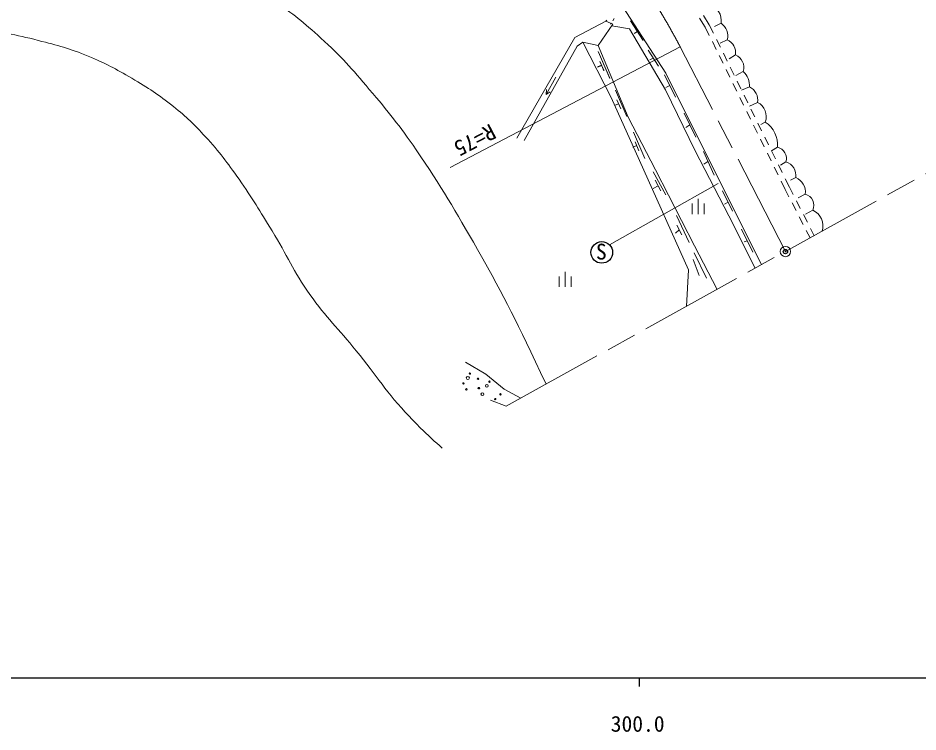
# Model space of a CAD drawing. Units: millimetres, scale not verified. Extents: x 40000 to 680000, y 20000 to 380000.
# Drawn here: x 296076 to 400311, y 198715 to 281364 of the extents above; entities that cross this region are included whole.
import ezdxf
from ezdxf.enums import TextEntityAlignment as Align

# ---------------------------------------------------------------- set-up
doc = ezdxf.new("R2010")
doc.units = ezdxf.units.MM
doc.header["$LTSCALE"] = 1000
doc.header["$PDMODE"] = 32
doc.header["$PDSIZE"] = 500
doc.linetypes.add('CHAIN', pattern=[18.5, 12, -1.5, 3.5, -1.5])
for name, color, linetype, lineweight in [('M-BGD', 7, 'Continuous', 13), ('M-BMK', 2, 'CHAIN', 13), ('M-BMK-SRVR', 3, 'Continuous', 13), ('M-STR-HTXT', 7, 'Continuous', 13), ('M-TTL-BAND', 7, 'Continuous', 25)]:
    doc.layers.add(name, color=color, linetype=linetype, lineweight=lineweight)
doc.layers.add('M-OTRS', color=6, linetype='Continuous')
doc.styles.add('ＭＳ ゴシック', font='')
doc.styles.get('ＭＳ ゴシック').set_extended_font_data('MS Gothic')

msp = doc.modelspace()

# ---------------------------------------------------------------- linework, layer by layer
at = {"layer": 'M-BGD'}
for p, q in [((375451, 281660), (376143, 280588)), ((364175, 280988), (364261, 281124)), ((364707, 280649), (364794, 280785)), ((364955, 281038), (365116, 281291)), ((367033, 281055), (368500, 278755)), ((374994, 281350), (375662, 280315)), ((376143, 280588), (376626, 279607)), ((377497, 280749), (376730, 280367)), ((367826, 279811), (367457, 279586)), ((375662, 280315), (376139, 279347)), ((376493, 278630), (376935, 277733)), ((376980, 278890), (377422, 277993)), ((378200, 278829), (377398, 278464)), ((363281, 277473), (364603, 274417)), ((363300, 277428), (364623, 274372)), ((369053, 277632), (370242, 275802)), ((377776, 277275), (378218, 276379)), ((363464, 276348), (363909, 275313)), ((363484, 276303), (363929, 275268)), ((369656, 276705), (369265, 276516)), ((377289, 277015), (377731, 276118)), ((379162, 277083), (378434, 276637)), ((363654, 275907), (363195, 275714)), ((363673, 275862), (363214, 275669)), ((378085, 275401), (378528, 274504)), ((378572, 275661), (379015, 274764)), ((357236, 272521), (358379, 274500)), ((370964, 274803), (372218, 272192)), ((380076, 275173), (379231, 274700)), ((371559, 273563), (371088, 273337)), ((378881, 273787), (379324, 272890)), ((379368, 274047), (379811, 273150)), ((380796, 273378), (379878, 273014)), ((357236, 272521), (357270, 273079)), ((357236, 272521), (357703, 272829)), ((365260, 273011), (366582, 269956)), ((379678, 272172), (380120, 271275)), ((380165, 272432), (380607, 271536)), ((365633, 271446), (365174, 271252)), ((365443, 271887), (365888, 270851)), ((381736, 271593), (380786, 271172)), ((373232, 270362), (374588, 267551)), ((380474, 270558), (380916, 269661)), ((380961, 270818), (381403, 269921)), ((373883, 269013), (373407, 268680)), ((381270, 268943), (381712, 268047)), ((381757, 269204), (382199, 268307)), ((382621, 269323), (382097, 269032)), ((367370, 268164), (368692, 265109)), ((367553, 267040), (367998, 266005)), ((382066, 267329), (382508, 266432)), ((382553, 267589), (382996, 266693)), ((367743, 266599), (367283, 266406)), ((375459, 265895), (376714, 263153)), ((384054, 266396), (383336, 266003)), ((383349, 265975), (383792, 265078)), ((382862, 265715), (383305, 264818)), ((375984, 264748), (375503, 264444)), ((383658, 264100), (384101, 263204)), ((384146, 264361), (384588, 263464)), ((385014, 264719), (384396, 264346)), ((369645, 263568), (371096, 260878)), ((384942, 262746), (385425, 261766)), ((386144, 262883), (385535, 262575)), ((364596, 255089), (377171, 262211)), ((370219, 261951), (369623, 261629)), ((369886, 262598), (370520, 261366)), ((384455, 262486), (384932, 261518)), ((385425, 261766), (385857, 260923)), ((377680, 261371), (378833, 258991)), ((384932, 261518), (385365, 260674)), ((387259, 260975), (386421, 260540)), ((374157, 258668), (374157, 259893)), ((374857, 258668), (374857, 260418)), ((375557, 258668), (375557, 259893)), ((378313, 260064), (377890, 259821)), ((385730, 259962), (386185, 259072)), ((386222, 260211), (386678, 259321)), ((387042, 258609), (387498, 257719)), ((388130, 259120), (387296, 258675)), ((372342, 258489), (373808, 255390)), ((386550, 258360), (387006, 257470)), ((379869, 256913), (381172, 254262)), ((387371, 256758), (387804, 255913)), ((387863, 257007), (388295, 256165)), ((380522, 255585), (380195, 255439)), ((374281, 253392), (374963, 251570)), ((374393, 254186), (375806, 251235)), ((358734, 250233), (358734, 251458)), ((359434, 250233), (359434, 251983)), ((360134, 250233), (360134, 251458)), ((352612, 236426), (350789, 237119))]:
    msp.add_line(p, q, dxfattribs=at)
for points in [[(350215, 301321), (354576, 296961), (361100, 290448), (366992, 281354), (371098, 274964), (382189, 252804)], [(353835, 267442), (360562, 279089), (364175, 280988), (364984, 280667), (363277, 278185)], [(364851, 280474), (366893, 280126), (371050, 273068), (374509, 265975), (378384, 258482), (381451, 252395)], [(363277, 278185), (361490, 278576), (360842, 278100), (354706, 267176)], [(373488, 247986), (373728, 252213), (368068, 264878), (364786, 272170), (361490, 278576)], [(363277, 278185), (366759, 269869), (369897, 263784), (374411, 254973), (377044, 249955)], [(372371, 257366), (372940, 256272), (372648, 256834), (372211, 256454)], [(354301, 237361), (352391, 238405), (350262, 240133), (347923, 241524)]]:
    msp.add_lwpolyline(points, dxfattribs=at)
at = {"layer": 'M-BGD', "lineweight": 25}
msp.add_circle((363688, 254230), 1250, dxfattribs=at)
at = {"layer": 'M-BGD'}
for centre, radius in [((348171, 239693), 181), ((348411, 240206), 84.9), ((347670, 239066), 84.9), ((349356, 239598), 84.9), ((350369, 238778), 150), ((350679, 239265), 84.9), ((348001, 238375), 84.9), ((349412, 238525), 84.9), ((349480, 238525), 84.9), ((349858, 237823), 169), ((351955, 237800), 84.9), ((351349, 237253), 84.9)]:
    msp.add_circle(centre, radius, dxfattribs=at)
for centre, radius, start, end in [((375677, 281093), 1852, 349.28576, 77.3542), ((376664, 279356), 1623, 341.08238, 59.1147), ((377644, 277385), 1548, 348.74947, 68.97055), ((378592, 275637), 1554, 342.66104, 68.48035), ((378477, 273490), 2322, 357.24478, 46.47994), ((380084, 271864), 1674, 350.68433, 64.82396), ((380911, 269963), 1826, 339.47173, 63.14396), ((380808, 266621), 3254, 356.02357, 56.12904), ((383740, 265102), 1331, 343.26936, 76.35897), ((384490, 263131), 1673, 351.47086, 71.74414), ((385466, 261207), 1808, 352.63123, 67.9555), ((386912, 259680), 1341, 335.29112, 75.01305), ((387313, 257305), 1990, 341.96409, 65.76088)]:
    msp.add_arc(centre, radius, start, end, dxfattribs=at)
for points, knots in [([(263931, 331660), (265187, 331573), (265597, 331527), (266657, 331626), (267483, 331703), (267939, 331805), (268752, 331973), (269714, 332172), (270226, 332409), (271194, 332580), (272491, 332811), (273235, 332821), (274541, 332990), (276126, 333194), (277030, 333220), (278594, 333547), (280453, 333937), (281457, 334316), (283268, 334886), (284860, 335388), (285723, 335757), (287318, 336248), (289506, 336922), (290738, 337296), (292976, 337780), (294572, 338124), (295480, 338288), (297107, 338413), (298676, 338533), (299562, 338412), (301136, 338425), (303242, 338443), (304423, 338550), (306528, 338500), (308595, 338450), (309745, 338260), (311809, 338153), (313663, 338056), (314708, 338132), (316557, 337979), (318164, 337846), (319053, 337665), (320648, 337434), (322676, 337139), (323838, 337087), (325830, 336603), (327443, 336211), (328261, 335709), (329821, 335140), (331994, 334348), (333262, 334032), (335387, 333120), (337726, 332116), (339010, 331479), (341222, 330222), (342907, 329264), (343835, 328693), (345428, 327588), (346270, 327004), (346749, 326680), (347517, 326003), (348358, 325263), (348732, 324746), (349494, 323925), (350450, 322894), (351007, 322334), (351909, 321255), (352781, 320209), (353177, 319550), (353966, 318441), (355487, 316301), (356293, 315071), (357797, 312919), (359797, 310057), (360851, 308405), (362939, 305607), (363598, 304724), (363942, 304204), (364688, 303394), (365256, 302777), (365590, 302428), (366283, 301956), (367405, 301193), (368127, 300912), (369358, 300344), (370577, 299782), (371258, 299454), (372519, 298993), (374740, 298181), (375998, 297744), (378296, 297183), (380205, 296717), (381305, 296595), (383229, 296192), (385631, 295688), (386989, 295454), (389366, 294840), (391521, 294284), (392766, 294057), (394832, 293229), (396326, 292630), (397099, 292150), (398539, 291431), (399513, 290945), (400119, 290769), (401018, 290155), (402544, 289111), (403228, 288266), (404365, 286808), (405223, 285708), (405660, 285019), (406138, 283708), (406519, 282664), (406642, 282031), (406722, 280922), (406802, 279813), (406800, 279179), (406658, 278077), (406560, 277308), (406285, 276923), (406122, 276165), (405820, 274761), (405680, 273966), (405510, 272540), (405368, 271344), (405280, 270669), (405279, 269464), (405278, 268611), (405271, 268111), (405510, 267293), (405663, 266772), (405742, 266561), (406020, 266001)], [0, 0, 0, 0, 1, 1, 1, 2, 2, 2, 3, 3, 3, 4, 4, 4, 5, 5, 5, 6, 6, 6, 7, 7, 7, 8, 8, 8, 9, 9, 9, 10, 10, 10, 11, 11, 11, 12, 12, 12, 13, 13, 13, 14, 14, 14, 15, 15, 15, 16, 16, 16, 17, 17, 17, 18, 18, 18, 19, 19, 19, 20, 20, 20, 21, 21, 21, 22, 22, 22, 23, 23, 23, 24, 24, 24, 25, 25, 25, 26, 26, 26, 27, 27, 27, 28, 28, 28, 29, 29, 29, 30, 30, 30, 31, 31, 31, 32, 32, 32, 33, 33, 33, 34, 34, 34, 35, 35, 35, 36, 36, 36, 37, 37, 37, 38, 38, 38, 39, 39, 39, 40, 40, 40, 41, 41, 41, 42, 42, 42, 43, 43, 43, 44, 44, 44, 44]), ([(273589, 294443), (278407, 295044), (279746, 295243), (283715, 295477), (286688, 295653), (288362, 295889), (291336, 295722), (295584, 295484), (297928, 294831), (302060, 293817), (305424, 292991), (307271, 292351), (310498, 291095), (313194, 290046), (314633, 289281), (317221, 287992), (320599, 286310), (322517, 285385), (325687, 283338), (327970, 281863), (329141, 280859), (331158, 279037), (333524, 276899), (334711, 275542), (336765, 273103), (338992, 270458), (340237, 268962), (342190, 266108), (345179, 261739), (346664, 259160), (349294, 254567), (352688, 248639), (353655, 246493), (357248, 238993)], [0, 0, 0, 0, 1, 1, 1, 2, 2, 2, 3, 3, 3, 4, 4, 4, 5, 5, 5, 6, 6, 6, 7, 7, 7, 8, 8, 8, 9, 9, 9, 10, 10, 10, 11, 11, 11, 11]), ([(95762, 260136), (95868, 260118), (95899, 260116), (95987, 260104), (98833, 259716), (100466, 259927), (103336, 259800), (106013, 259681), (107521, 259710), (110189, 259448), (113524, 259120), (115387, 258858), (118691, 258295), (124210, 257354), (127140, 255972), (132685, 255197), (134259, 254977), (135160, 255019), (136740, 254843), (138685, 254627), (139753, 254348), (141694, 254108), (143877, 253838), (145105, 253702), (147301, 253591), (149967, 253456), (151471, 253321), (154133, 253509), (156218, 253657), (157388, 253797), (159441, 254190), (162630, 254800), (164416, 255212), (167498, 256231), (171182, 257449), (173165, 258381), (176671, 260042), (179142, 261212), (180398, 262127), (182877, 263281), (185815, 264649), (187513, 265352), (190635, 266221), (192548, 266753), (193658, 267158), (195643, 267092), (197569, 267027), (198649, 266741), (200488, 266166), (202308, 265597), (203295, 265090), (204870, 264016), (207697, 262090), (208715, 260306), (210995, 257755), (212218, 256386), (212649, 255393), (213962, 254108), (214744, 253342), (215239, 252934), (216221, 252448), (217375, 251876), (218049, 251519), (219324, 251332), (220365, 251178), (220970, 251289), (222018, 251386), (223190, 251494), (223867, 251539), (224985, 251903), (226698, 252462), (227510, 253174), (228959, 254244), (231779, 256327), (233166, 257771), (235519, 260369), (237389, 262432), (238158, 263822), (239956, 265948), (241555, 267840), (242438, 268919), (244202, 270657), (246641, 273060), (248107, 274326), (250871, 276346), (253184, 278037), (254566, 278884), (257104, 280211), (258981, 281193), (260028, 281813), (262058, 282416), (263998, 282992), (265156, 283095), (267175, 283233), (269913, 283419), (271461, 283216), (274198, 283015), (276697, 282831), (278095, 282663), (280567, 282253), (282647, 281907), (283776, 281527), (285848, 281137), (287976, 280736), (289189, 280631), (291319, 280239), (294106, 279725), (295679, 279474), (298423, 278769), (300722, 278178), (302026, 277850), (304221, 276945), (306260, 276104), (307351, 275499), (309256, 274386), (311220, 273240), (312292, 272531), (314074, 271120), (315636, 269884), (316440, 269092), (317786, 267623), (319443, 265814), (320265, 264698), (321676, 262692), (323269, 260428), (324051, 259083), (325505, 256728), (327266, 253873), (327939, 252073), (329892, 249346), (331808, 246670), (333172, 245394), (335256, 242846), (337674, 239889), (338748, 237987), (341399, 235237), (342834, 233748), (343355, 233214), (345210, 231562)], [0, 0, 0, 0, 1, 1, 1, 2, 2, 2, 3, 3, 3, 4, 4, 4, 5, 5, 5, 6, 6, 6, 7, 7, 7, 8, 8, 8, 9, 9, 9, 10, 10, 10, 11, 11, 11, 12, 12, 12, 13, 13, 13, 14, 14, 14, 15, 15, 15, 16, 16, 16, 17, 17, 17, 18, 18, 18, 19, 19, 19, 20, 20, 20, 21, 21, 21, 22, 22, 22, 23, 23, 23, 24, 24, 24, 25, 25, 25, 26, 26, 26, 27, 27, 27, 28, 28, 28, 29, 29, 29, 30, 30, 30, 31, 31, 31, 32, 32, 32, 33, 33, 33, 34, 34, 34, 35, 35, 35, 36, 36, 36, 37, 37, 37, 38, 38, 38, 39, 39, 39, 40, 40, 40, 41, 41, 41, 42, 42, 42, 43, 43, 43, 44, 44, 44, 45, 45, 45, 46, 46, 46, 46])]:
    msp.add_open_spline(points, degree=3, knots=knots, dxfattribs=at)
at = {"layer": 'M-BMK'}
for p, q in [((384949, 254332), (372774, 278030)), ((352612, 236426), (409856, 268125))]:
    msp.add_line(p, q, dxfattribs=at)
msp.add_arc((294910, 236719), 88143, 27.94854, 45.16982, dxfattribs=at)
at = {"layer": 'M-BMK-SRVR'}
msp.add_circle((384949, 254332), 600, dxfattribs=at)
at = {"layer": 'M-OTRS'}
msp.add_point((384949, 254332), dxfattribs=at)
at = {"layer": 'M-STR-HTXT'}
msp.add_line((372774, 278030), (346127, 264052), dxfattribs=at)
at = {"layer": 'M-TTL-BAND'}
for p, q in [((40000, 205000), (579000, 205000)), ((368000, 205000), (368000, 204000))]:
    msp.add_line(p, q, dxfattribs=at)

# ---------------------------------------------------------------- texts
at = {"layer": 'M-BGD', "style": 'ＭＳ ゴシック'}
msp.add_text('S', height=1833, dxfattribs=at).set_placement((363009, 252856), align=Align.BOTTOM_LEFT)
at = {"layer": 'M-STR-HTXT', "style": 'ＭＳ ゴシック'}
msp.add_text('R=75', height=1833, rotation=207.68, dxfattribs=at).set_placement((348992, 267217), align=Align.MIDDLE_CENTER)
at = {"layer": 'M-TTL-BAND', "style": 'ＭＳ ゴシック'}
msp.add_text('300.0', height=1833, dxfattribs=at).set_placement((367844, 198195), align=Align.BOTTOM_CENTER)

doc.saveas('drawing.dxf')
